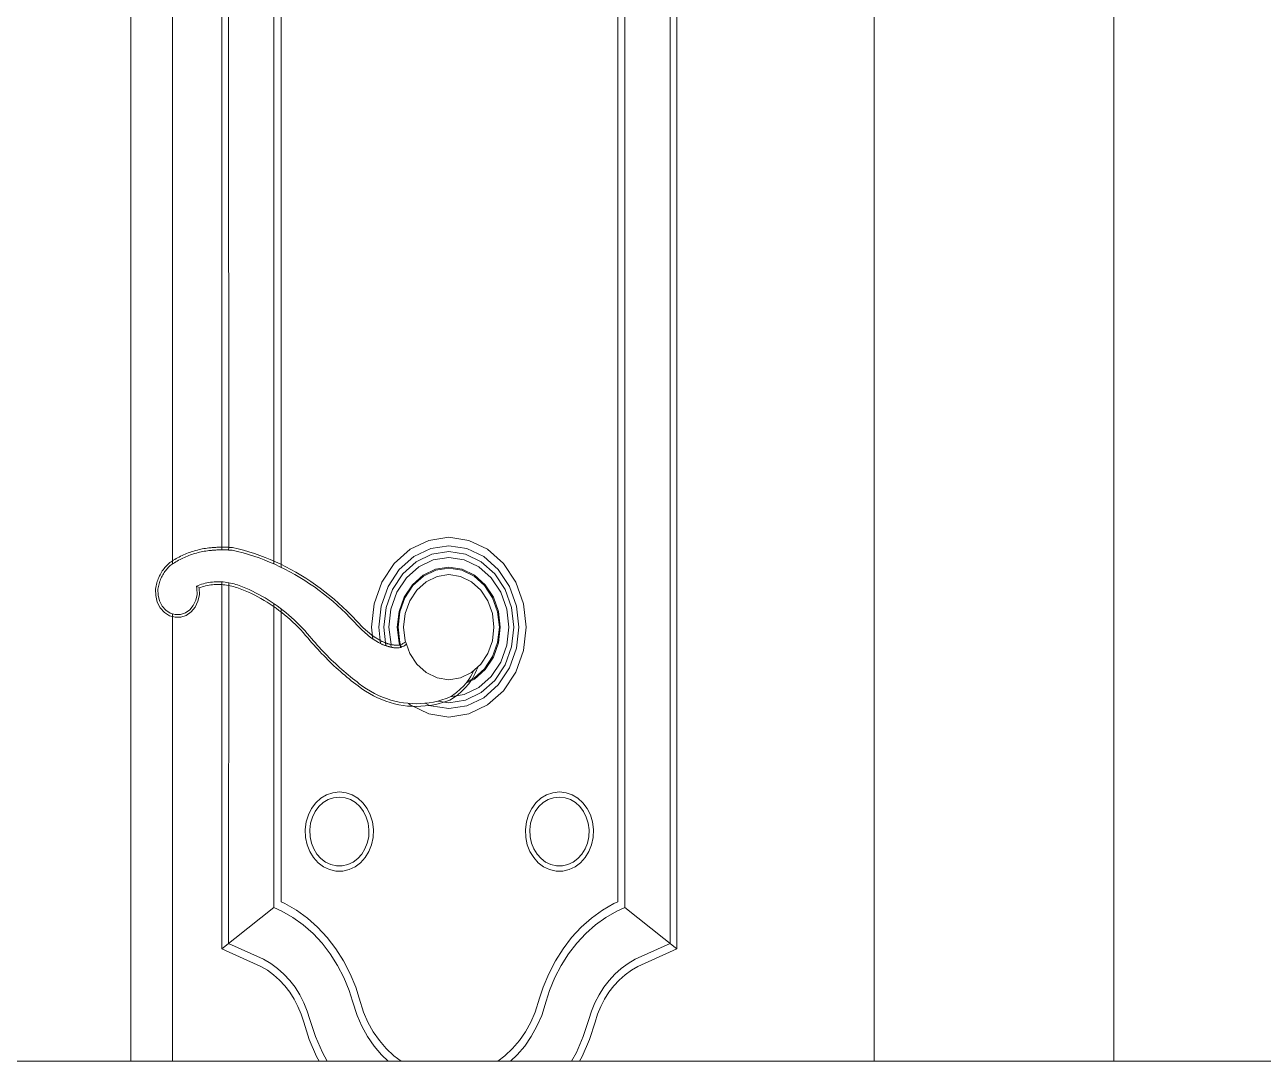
# Model space of a CAD drawing. Header units: inches. Extents: x 135267 to 147066, y -21506 to -19082.
# Drawn here: x 139009.95 to 139016.17, y -20336.29 to -20331.09 of the extents above; entities that cross this region are included whole.
import ezdxf

# ---------------------------------------------------------------- set-up
doc = ezdxf.new("R2010")
doc.units = ezdxf.units.IN
doc.header["$LTSCALE"] = 0.5
doc.header["$MEASUREMENT"] = 0
doc.layers.add('PARAPET', color=50, linetype='Continuous', lineweight=13)
doc.layers.add('window', color=4, linetype='Continuous', lineweight=13)

msp = doc.modelspace()

# ---------------------------------------------------------------- linework, layer by layer
at = {"layer": 'PARAPET'}
for p, q in [((139010.4083, -20336.2947), (139009.7924, -20336.2947)), ((139010.4824, -20336.2947), (139010.4083, -20336.2947)), ((139048.1606, -20336.2947), (139010.4824, -20336.2947))]:
    msp.add_line(p, q, dxfattribs=at)
at = {"layer": 'window'}
for p, q in [((139015.4227, -20336.2947), (139015.4227, -20288.4799)), ((139014.2174, -20336.2947), (139014.2174, -20289.8768)), ((139010.6924, -20333.795), (139010.6924, -20293.9803)), ((139010.4824, -20294.2247), (139010.4824, -20336.2947)), ((139010.9405, -20333.7247), (139010.9405, -20327.5088)), ((139013.2265, -20327.5088), (139013.2265, -20335.7304)), ((139010.9746, -20333.7119), (139010.9741, -20327.5357)), ((139013.1928, -20327.5357), (139013.1928, -20335.7035)), ((139011.202, -20333.7956), (139011.202, -20327.7176)), ((139011.2378, -20327.7462), (139011.2378, -20333.8123)), ((139012.9291, -20335.4931), (139012.9291, -20327.7462)), ((139012.9649, -20327.7176), (139012.9649, -20335.5217)), ((139012.0804, -20333.6614), (139011.98, -20333.6768)), ((139012.1808, -20333.6768), (139012.0804, -20333.6614)), ((139010.7864, -20333.7348), (139010.7787, -20333.7375)), ((139010.7943, -20333.7322), (139010.7864, -20333.7348)), ((139010.8021, -20333.7298), (139010.7943, -20333.7322)), ((139010.81, -20333.7275), (139010.8021, -20333.7298)), ((139010.8179, -20333.7254), (139010.81, -20333.7275)), ((139010.8259, -20333.7235), (139010.8179, -20333.7254)), ((139010.8282, -20333.7367), (139010.8204, -20333.7386)), ((139010.8339, -20333.7217), (139010.8259, -20333.7235)), ((139010.836, -20333.7349), (139010.8282, -20333.7367)), ((139010.8419, -20333.72), (139010.8339, -20333.7217)), ((139010.8438, -20333.7333), (139010.836, -20333.7349)), ((139010.8499, -20333.7185), (139010.8419, -20333.72)), ((139010.8516, -20333.7319), (139010.8438, -20333.7333)), ((139010.8579, -20333.7172), (139010.8499, -20333.7185)), ((139010.8595, -20333.7306), (139010.8516, -20333.7319)), ((139010.866, -20333.716), (139010.8579, -20333.7172)), ((139010.8673, -20333.7294), (139010.8595, -20333.7306)), ((139010.8741, -20333.715), (139010.866, -20333.716)), ((139010.8752, -20333.7284), (139010.8673, -20333.7294)), ((139010.8821, -20333.7142), (139010.8741, -20333.715)), ((139010.8831, -20333.7276), (139010.8752, -20333.7284)), ((139010.8868, -20333.7137), (139010.8821, -20333.7142)), ((139010.8877, -20333.7272), (139010.8831, -20333.7276)), ((139010.8914, -20333.7133), (139010.8868, -20333.7137)), ((139010.8922, -20333.7268), (139010.8877, -20333.7272)), ((139010.896, -20333.713), (139010.8914, -20333.7133)), ((139010.8967, -20333.7264), (139010.8922, -20333.7268)), ((139010.9006, -20333.7126), (139010.896, -20333.713)), ((139010.9013, -20333.7261), (139010.8967, -20333.7264)), ((139010.9052, -20333.7123), (139010.9006, -20333.7126)), ((139010.9058, -20333.7258), (139010.9013, -20333.7261)), ((139010.9099, -20333.7121), (139010.9052, -20333.7123)), ((139010.9104, -20333.7255), (139010.9058, -20333.7258)), ((139010.9145, -20333.7118), (139010.9099, -20333.7121)), ((139010.9149, -20333.7253), (139010.9104, -20333.7255)), ((139010.9191, -20333.7116), (139010.9145, -20333.7118)), ((139010.9195, -20333.7251), (139010.9149, -20333.7253)), ((139010.9237, -20333.7115), (139010.9191, -20333.7116)), ((139010.924, -20333.725), (139010.9195, -20333.7251)), ((139010.9283, -20333.7114), (139010.9237, -20333.7115)), ((139010.9286, -20333.7248), (139010.924, -20333.725)), ((139010.933, -20333.7113), (139010.9283, -20333.7114)), ((139010.9331, -20333.7248), (139010.9286, -20333.7248)), ((139010.9376, -20333.7112), (139010.933, -20333.7113)), ((139010.9377, -20333.7247), (139010.9331, -20333.7248)), ((139010.9422, -20333.7112), (139010.9376, -20333.7112)), ((139010.9422, -20333.7247), (139010.9377, -20333.7247)), ((139010.9468, -20333.7112), (139010.9422, -20333.7112)), ((139010.9468, -20333.7247), (139010.9422, -20333.7247)), ((139010.9515, -20333.7112), (139010.9468, -20333.7112)), ((139010.9513, -20333.7247), (139010.9468, -20333.7247)), ((139010.9559, -20333.7248), (139010.9513, -20333.7247)), ((139010.9561, -20333.7113), (139010.9515, -20333.7112)), ((139010.9605, -20333.7249), (139010.9559, -20333.7248)), ((139010.9607, -20333.7114), (139010.9561, -20333.7113)), ((139010.965, -20333.725), (139010.9605, -20333.7249)), ((139010.9653, -20333.7116), (139010.9607, -20333.7114)), ((139010.9696, -20333.7252), (139010.965, -20333.725)), ((139010.97, -20333.7117), (139010.9653, -20333.7116)), ((139010.9741, -20333.7254), (139010.9696, -20333.7252)), ((139010.9746, -20333.7119), (139010.97, -20333.7117)), ((139010.9741, -20333.7254), (139010.9746, -20333.7119)), ((139010.9787, -20333.7257), (139010.9741, -20333.7254)), ((139010.9792, -20333.7122), (139010.9746, -20333.7119)), ((139010.9832, -20333.7259), (139010.9787, -20333.7257)), ((139010.9838, -20333.7125), (139010.9792, -20333.7122)), ((139010.9877, -20333.7263), (139010.9832, -20333.7259)), ((139010.9885, -20333.7128), (139010.9838, -20333.7125)), ((139010.9923, -20333.7266), (139010.9877, -20333.7263)), ((139010.9938, -20333.7132), (139010.9885, -20333.7128)), ((139011.0195, -20333.733), (139010.9923, -20333.7266)), ((139011.0219, -20333.7198), (139010.9938, -20333.7132)), ((139011.0466, -20333.7401), (139011.0195, -20333.733)), ((139011.0493, -20333.7269), (139011.0219, -20333.7198)), ((139011.0765, -20333.7348), (139011.0493, -20333.7269)), ((139011.1035, -20333.7434), (139011.0765, -20333.7348)), ((139011.8864, -20333.7219), (139011.806, -20333.7937)), ((139011.98, -20333.6768), (139011.8864, -20333.7219)), ((139011.9894, -20333.7177), (139011.9046, -20333.7586)), ((139012.0804, -20333.7037), (139011.9894, -20333.7177)), ((139012.0804, -20333.7332), (139011.9959, -20333.7462)), ((139012.1714, -20333.7177), (139012.0804, -20333.7037)), ((139012.1649, -20333.7462), (139012.0804, -20333.7332)), ((139012.2563, -20333.7586), (139012.1714, -20333.7177)), ((139012.2744, -20333.7219), (139012.1808, -20333.6768)), ((139012.3548, -20333.7937), (139012.2744, -20333.7219)), ((139010.6687, -20333.7979), (139010.6636, -20333.8028)), ((139010.6739, -20333.7932), (139010.6687, -20333.7979)), ((139010.6792, -20333.7888), (139010.6739, -20333.7932)), ((139010.6847, -20333.7846), (139010.6792, -20333.7888)), ((139010.6904, -20333.7807), (139010.6847, -20333.7846)), ((139010.6909, -20333.796), (139010.6858, -20333.7999)), ((139010.6961, -20333.777), (139010.6904, -20333.7807)), ((139010.6961, -20333.7924), (139010.6909, -20333.796)), ((139010.7034, -20333.7727), (139010.6961, -20333.777)), ((139010.7015, -20333.789), (139010.6961, -20333.7924)), ((139010.7086, -20333.7847), (139010.7015, -20333.789)), ((139010.7106, -20333.7685), (139010.7034, -20333.7727)), ((139010.7157, -20333.7807), (139010.7086, -20333.7847)), ((139010.718, -20333.7645), (139010.7106, -20333.7685)), ((139010.7228, -20333.7767), (139010.7157, -20333.7807)), ((139010.7254, -20333.7606), (139010.718, -20333.7645)), ((139010.7301, -20333.7729), (139010.7228, -20333.7767)), ((139010.7329, -20333.7569), (139010.7254, -20333.7606)), ((139010.7374, -20333.7693), (139010.7301, -20333.7729)), ((139010.7404, -20333.7533), (139010.7329, -20333.7569)), ((139010.7447, -20333.7658), (139010.7374, -20333.7693)), ((139010.7479, -20333.7498), (139010.7404, -20333.7533)), ((139010.7521, -20333.7624), (139010.7447, -20333.7658)), ((139010.7556, -20333.7465), (139010.7479, -20333.7498)), ((139010.7595, -20333.7592), (139010.7521, -20333.7624)), ((139010.7632, -20333.7433), (139010.7556, -20333.7465)), ((139010.767, -20333.7561), (139010.7595, -20333.7592)), ((139010.7709, -20333.7403), (139010.7632, -20333.7433)), ((139010.7745, -20333.7532), (139010.767, -20333.7561)), ((139010.7787, -20333.7375), (139010.7709, -20333.7403)), ((139010.7821, -20333.7504), (139010.7745, -20333.7532)), ((139010.7897, -20333.7477), (139010.7821, -20333.7504)), ((139010.7973, -20333.7452), (139010.7897, -20333.7477)), ((139010.805, -20333.7429), (139010.7973, -20333.7452)), ((139010.8127, -20333.7407), (139010.805, -20333.7429)), ((139010.8204, -20333.7386), (139010.8127, -20333.7407)), ((139011.0736, -20333.7479), (139011.0466, -20333.7401)), ((139011.1004, -20333.7563), (139011.0736, -20333.7479)), ((139011.127, -20333.7655), (139011.1004, -20333.7563)), ((139011.1304, -20333.7526), (139011.1035, -20333.7434)), ((139011.1534, -20333.7754), (139011.127, -20333.7655)), ((139011.1571, -20333.7626), (139011.1304, -20333.7526)), ((139011.1797, -20333.786), (139011.1534, -20333.7754)), ((139011.1836, -20333.7733), (139011.1571, -20333.7626)), ((139011.2057, -20333.7973), (139011.1797, -20333.786)), ((139011.2099, -20333.7847), (139011.1836, -20333.7733)), ((139011.2315, -20333.8092), (139011.2057, -20333.7973)), ((139011.2359, -20333.7967), (139011.2099, -20333.7847)), ((139011.2618, -20333.8094), (139011.2359, -20333.7967)), ((139011.806, -20333.7937), (139011.7444, -20333.8873)), ((139011.9046, -20333.7586), (139011.8317, -20333.8236)), ((139011.9172, -20333.7841), (139011.8496, -20333.8445)), ((139011.9959, -20333.7462), (139011.9172, -20333.7841)), ((139012.0024, -20333.7743), (139011.9298, -20333.8094)), ((139012.0804, -20333.7624), (139012.0024, -20333.7743)), ((139012.1584, -20333.7743), (139012.0804, -20333.7624)), ((139012.2311, -20333.8094), (139012.1584, -20333.7743)), ((139012.2436, -20333.7841), (139012.1649, -20333.7462)), ((139012.3112, -20333.8445), (139012.2436, -20333.7841)), ((139012.3291, -20333.8236), (139012.2563, -20333.7586)), ((139012.4165, -20333.8873), (139012.3548, -20333.7937)), ((139010.6266, -20333.8559), (139010.6236, -20333.8627)), ((139010.6299, -20333.8493), (139010.6266, -20333.8559)), ((139010.6334, -20333.8428), (139010.6299, -20333.8493)), ((139010.6372, -20333.8366), (139010.6334, -20333.8428)), ((139010.6398, -20333.8563), (139010.6368, -20333.8625)), ((139010.6411, -20333.8304), (139010.6372, -20333.8366)), ((139010.6431, -20333.8503), (139010.6398, -20333.8563)), ((139010.6452, -20333.8245), (139010.6411, -20333.8304)), ((139010.6466, -20333.8444), (139010.6431, -20333.8503)), ((139010.6496, -20333.8188), (139010.6452, -20333.8245)), ((139010.6502, -20333.8387), (139010.6466, -20333.8444)), ((139010.6541, -20333.8132), (139010.6496, -20333.8188)), ((139010.6541, -20333.8332), (139010.6502, -20333.8387)), ((139010.6588, -20333.8079), (139010.6541, -20333.8132)), ((139010.6581, -20333.8279), (139010.6541, -20333.8332)), ((139010.6623, -20333.8227), (139010.6581, -20333.8279)), ((139010.6636, -20333.8028), (139010.6588, -20333.8079)), ((139010.6667, -20333.8177), (139010.6623, -20333.8227)), ((139010.6712, -20333.813), (139010.6667, -20333.8177)), ((139010.6759, -20333.8084), (139010.6712, -20333.813)), ((139010.6808, -20333.804), (139010.6759, -20333.8084)), ((139010.6858, -20333.7999), (139010.6808, -20333.804)), ((139011.2571, -20333.8218), (139011.2315, -20333.8092)), ((139011.2825, -20333.8351), (139011.2571, -20333.8218)), ((139011.2873, -20333.8228), (139011.2618, -20333.8094)), ((139011.3075, -20333.849), (139011.2825, -20333.8351)), ((139011.3126, -20333.8369), (139011.2873, -20333.8228)), ((139011.3323, -20333.8636), (139011.3075, -20333.849)), ((139011.3377, -20333.8516), (139011.3126, -20333.8369)), ((139011.3624, -20333.867), (139011.3377, -20333.8516)), ((139011.8317, -20333.8236), (139011.7758, -20333.9084)), ((139011.8496, -20333.8445), (139011.7978, -20333.9232)), ((139011.9298, -20333.8094), (139011.8674, -20333.8651)), ((139011.951, -20333.8521), (139011.8973, -20333.9)), ((139011.9533, -20333.8568), (139011.9006, -20333.9038)), ((139012.0134, -20333.822), (139011.951, -20333.8521)), ((139012.0146, -20333.8272), (139011.9533, -20333.8568)), ((139011.9671, -20333.8846), (139012.0217, -20333.8582)), ((139012.0804, -20333.8117), (139012.0134, -20333.822)), ((139012.0804, -20333.8171), (139012.0146, -20333.8272)), ((139012.0217, -20333.8582), (139012.0804, -20333.8492)), ((139012.1474, -20333.822), (139012.0804, -20333.8117)), ((139012.1462, -20333.8272), (139012.0804, -20333.8171)), ((139012.0804, -20333.8492), (139012.1391, -20333.8582)), ((139012.1391, -20333.8582), (139012.1938, -20333.8846)), ((139012.2076, -20333.8568), (139012.1462, -20333.8272)), ((139012.2099, -20333.8521), (139012.1474, -20333.822)), ((139012.2602, -20333.9038), (139012.2076, -20333.8568)), ((139012.2635, -20333.9), (139012.2099, -20333.8521)), ((139012.2935, -20333.8651), (139012.2311, -20333.8094)), ((139012.363, -20333.9232), (139012.3112, -20333.8445)), ((139012.385, -20333.9084), (139012.3291, -20333.8236)), ((139010.6086, -20333.9131), (139010.6073, -20333.9216)), ((139010.6073, -20333.9216), (139010.6079, -20333.9548)), ((139010.61, -20333.9056), (139010.6086, -20333.9131)), ((139010.6117, -20333.8982), (139010.61, -20333.9056)), ((139010.6136, -20333.8909), (139010.6117, -20333.8982)), ((139010.6157, -20333.8837), (139010.6136, -20333.8909)), ((139010.6181, -20333.8766), (139010.6157, -20333.8837)), ((139010.6207, -20333.8696), (139010.6181, -20333.8766)), ((139010.62, -20333.9157), (139010.6189, -20333.9227)), ((139010.6189, -20333.9227), (139010.6194, -20333.9528)), ((139010.6213, -20333.9088), (139010.62, -20333.9157)), ((139010.6236, -20333.8627), (139010.6207, -20333.8696)), ((139010.6229, -20333.9019), (139010.6213, -20333.9088)), ((139010.6246, -20333.8951), (139010.6229, -20333.9019)), ((139010.6266, -20333.8883), (139010.6246, -20333.8951)), ((139010.6288, -20333.8817), (139010.6266, -20333.8883)), ((139010.6313, -20333.8752), (139010.6288, -20333.8817)), ((139010.6339, -20333.8687), (139010.6313, -20333.8752)), ((139010.6368, -20333.8625), (139010.6339, -20333.8687)), ((139010.812, -20333.9063), (139010.8207, -20333.903)), ((139010.815, -20333.9185), (139010.812, -20333.9063)), ((139010.812, -20333.9063), (139010.8226, -20333.9129)), ((139010.8155, -20333.9486), (139010.815, -20333.9185)), ((139010.8207, -20333.903), (139010.8295, -20333.9)), ((139010.8237, -20333.9135), (139010.8246, -20333.9141)), ((139010.8241, -20333.9159), (139010.8262, -20333.9152)), ((139010.8262, -20333.9152), (139010.8326, -20333.913)), ((139010.8266, -20333.9165), (139010.8262, -20333.9152)), ((139010.8271, -20333.9501), (139010.8266, -20333.9165)), ((139010.8295, -20333.9), (139010.8383, -20333.8972)), ((139010.8326, -20333.913), (139010.8411, -20333.9103)), ((139010.8383, -20333.8972), (139010.8472, -20333.8948)), ((139010.8411, -20333.9103), (139010.8497, -20333.908)), ((139010.8472, -20333.8948), (139010.8562, -20333.8926)), ((139010.8497, -20333.908), (139010.8584, -20333.9058)), ((139010.8562, -20333.8926), (139010.8652, -20333.8907)), ((139010.8584, -20333.9058), (139010.8671, -20333.904)), ((139010.8652, -20333.8907), (139010.8742, -20333.8891)), ((139010.8671, -20333.904), (139010.8758, -20333.9024)), ((139010.8742, -20333.8891), (139010.8833, -20333.8877)), ((139010.8758, -20333.9024), (139010.8846, -20333.9011)), ((139010.8833, -20333.8877), (139010.8924, -20333.8866)), ((139010.8846, -20333.9011), (139010.8934, -20333.9001)), ((139010.8924, -20333.8866), (139010.9015, -20333.8858)), ((139010.8934, -20333.9001), (139010.9023, -20333.8993)), ((139010.9015, -20333.8858), (139010.9107, -20333.8853)), ((139010.9023, -20333.8993), (139010.9111, -20333.8988)), ((139010.9107, -20333.8853), (139010.9198, -20333.8851)), ((139010.9111, -20333.8988), (139010.9199, -20333.8986)), ((139010.9198, -20333.8851), (139010.929, -20333.8852)), ((139010.9199, -20333.8986), (139010.9288, -20333.8987)), ((139010.9288, -20333.8987), (139010.9376, -20333.899)), ((139010.929, -20333.8852), (139010.9381, -20333.8855)), ((139010.9376, -20333.899), (139010.9465, -20333.8996)), ((139010.9381, -20333.8855), (139010.9473, -20333.8861)), ((139010.9405, -20335.7304), (139010.9405, -20333.8857)), ((139010.9465, -20333.8996), (139010.9553, -20333.9005)), ((139010.9473, -20333.8861), (139010.9564, -20333.887)), ((139010.9553, -20333.9005), (139010.9641, -20333.9016)), ((139010.9564, -20333.887), (139010.9655, -20333.8882)), ((139010.9641, -20333.9016), (139010.9728, -20333.903)), ((139010.9655, -20333.8882), (139010.9746, -20333.8897)), ((139010.9728, -20333.903), (139010.9816, -20333.9047)), ((139010.9741, -20335.7035), (139010.9746, -20333.8897)), ((139010.9746, -20333.8897), (139010.9836, -20333.8914)), ((139010.9816, -20333.9047), (139010.9902, -20333.9066)), ((139010.9836, -20333.8914), (139010.9926, -20333.8934)), ((139010.9902, -20333.9066), (139010.9989, -20333.9088)), ((139010.9926, -20333.8934), (139011.0015, -20333.8957)), ((139010.9989, -20333.9088), (139011.0075, -20333.9113)), ((139011.0015, -20333.8957), (139011.0104, -20333.8983)), ((139011.0075, -20333.9113), (139011.016, -20333.9141)), ((139011.0104, -20333.8983), (139011.0192, -20333.9011)), ((139011.016, -20333.9141), (139011.0245, -20333.9171)), ((139011.0192, -20333.9011), (139011.028, -20333.9042)), ((139011.0245, -20333.9171), (139011.0409, -20333.9234)), ((139011.028, -20333.9042), (139011.0446, -20333.9106)), ((139011.0409, -20333.9234), (139011.0572, -20333.9301)), ((139011.0446, -20333.9106), (139011.0611, -20333.9174)), ((139011.0611, -20333.9174), (139011.0775, -20333.9246)), ((139011.3568, -20333.8788), (139011.3323, -20333.8636)), ((139011.381, -20333.8947), (139011.3568, -20333.8788)), ((139011.3868, -20333.883), (139011.3624, -20333.867)), ((139011.4049, -20333.9112), (139011.381, -20333.8947)), ((139011.4109, -20333.8996), (139011.3868, -20333.883)), ((139011.4285, -20333.9283), (139011.4049, -20333.9112)), ((139011.4347, -20333.9169), (139011.4109, -20333.8996)), ((139011.4582, -20333.9348), (139011.4347, -20333.9169)), ((139011.7444, -20333.8873), (139011.7056, -20333.9962)), ((139011.7758, -20333.9084), (139011.7407, -20334.0072)), ((139011.7978, -20333.9232), (139011.7652, -20334.0148)), ((139011.8674, -20333.8651), (139011.8195, -20333.9378)), ((139011.8973, -20333.9), (139011.8562, -20333.9624)), ((139011.9006, -20333.9038), (139011.8602, -20333.9651)), ((139011.9201, -20333.9265), (139011.9671, -20333.8846)), ((139012.1938, -20333.8846), (139012.2407, -20333.9265)), ((139012.3006, -20333.9651), (139012.2602, -20333.9038)), ((139012.3046, -20333.9624), (139012.2635, -20333.9)), ((139012.3413, -20333.9378), (139012.2935, -20333.8651)), ((139012.3956, -20334.0148), (139012.363, -20333.9232)), ((139012.4201, -20334.0072), (139012.385, -20333.9084)), ((139012.4552, -20333.9962), (139012.4165, -20333.8873)), ((139010.6079, -20333.9548), (139010.6158, -20333.9871)), ((139010.6194, -20333.9528), (139010.6266, -20333.9816)), ((139010.6266, -20333.9816), (139010.6399, -20334.0074)), ((139010.7968, -20334.004), (139010.8092, -20333.9777)), ((139010.8062, -20334.0121), (139010.8201, -20333.9827)), ((139010.8092, -20333.9777), (139010.8155, -20333.9486)), ((139010.8201, -20333.9827), (139010.8271, -20333.9501)), ((139011.0572, -20333.9301), (139011.0733, -20333.9372)), ((139011.0733, -20333.9372), (139011.0894, -20333.9447)), ((139011.0775, -20333.9246), (139011.0938, -20333.9322)), ((139011.0894, -20333.9447), (139011.1053, -20333.9525)), ((139011.0938, -20333.9322), (139011.1099, -20333.9402)), ((139011.1053, -20333.9525), (139011.121, -20333.9608)), ((139011.1099, -20333.9402), (139011.1259, -20333.9485)), ((139011.121, -20333.9608), (139011.1367, -20333.9694)), ((139011.1259, -20333.9485), (139011.1417, -20333.9572)), ((139011.1367, -20333.9694), (139011.1521, -20333.9783)), ((139011.1417, -20333.9572), (139011.1574, -20333.9663)), ((139011.1521, -20333.9783), (139011.1674, -20333.9877)), ((139011.1574, -20333.9663), (139011.1729, -20333.9758)), ((139011.1729, -20333.9758), (139011.1882, -20333.9856)), ((139011.1882, -20333.9856), (139011.2034, -20333.9959)), ((139011.4517, -20333.946), (139011.4285, -20333.9283)), ((139011.4746, -20333.9643), (139011.4517, -20333.946)), ((139011.4813, -20333.9533), (139011.4582, -20333.9348)), ((139011.4971, -20333.9832), (139011.4746, -20333.9643)), ((139011.504, -20333.9724), (139011.4813, -20333.9533)), ((139011.5193, -20334.0028), (139011.4971, -20333.9832)), ((139011.5264, -20333.9921), (139011.504, -20333.9724)), ((139011.8195, -20333.9378), (139011.7894, -20334.0224)), ((139011.8562, -20333.9624), (139011.8303, -20334.0351)), ((139011.8602, -20333.9651), (139011.8348, -20334.0365)), ((139011.8614, -20334.0448), (139011.8841, -20333.9812)), ((139011.8841, -20333.9812), (139011.9201, -20333.9265)), ((139012.2407, -20333.9265), (139012.2767, -20333.9812)), ((139012.2767, -20333.9812), (139012.2994, -20334.0448)), ((139012.326, -20334.0365), (139012.3006, -20333.9651)), ((139012.3305, -20334.0351), (139012.3046, -20333.9624)), ((139012.3714, -20334.0224), (139012.3413, -20333.9378)), ((139010.6158, -20333.9871), (139010.6307, -20334.0159)), ((139010.6307, -20334.0159), (139010.6515, -20334.0392)), ((139010.6399, -20334.0074), (139010.6585, -20334.0282)), ((139010.6515, -20334.0392), (139010.6768, -20334.0555)), ((139010.6585, -20334.0282), (139010.681, -20334.0428)), ((139010.681, -20334.0428), (139010.7061, -20334.05)), ((139010.6924, -20336.2947), (139010.6924, -20334.0461)), ((139010.7319, -20334.0495), (139010.7567, -20334.0412)), ((139010.7567, -20334.0412), (139010.7788, -20334.0257)), ((139010.7614, -20334.0537), (139010.7861, -20334.0363)), ((139010.7788, -20334.0257), (139010.7968, -20334.004)), ((139010.7861, -20334.0363), (139010.8062, -20334.0121)), ((139011.1674, -20333.9877), (139011.1826, -20333.9974)), ((139011.1826, -20333.9974), (139011.1975, -20334.0075)), ((139011.1975, -20334.0075), (139011.2123, -20334.0179)), ((139011.202, -20335.5217), (139011.202, -20333.9949)), ((139011.2034, -20333.9959), (139011.2184, -20334.0064)), ((139011.2123, -20334.0179), (139011.2269, -20334.0287)), ((139011.2184, -20334.0064), (139011.2332, -20334.0173)), ((139011.2269, -20334.0287), (139011.2413, -20334.0398)), ((139011.2332, -20334.0173), (139011.2478, -20334.0286)), ((139011.2378, -20334.0209), (139011.2378, -20335.4931)), ((139011.2413, -20334.0398), (139011.2555, -20334.0512)), ((139011.2478, -20334.0286), (139011.2622, -20334.0402)), ((139011.2622, -20334.0402), (139011.2764, -20334.0522)), ((139011.541, -20334.0228), (139011.5193, -20334.0028)), ((139011.5483, -20334.0123), (139011.5264, -20333.9921)), ((139011.5624, -20334.0435), (139011.541, -20334.0228)), ((139011.5699, -20334.0332), (139011.5483, -20334.0123)), ((139011.5834, -20334.0647), (139011.5624, -20334.0435)), ((139011.591, -20334.0545), (139011.5699, -20334.0332)), ((139011.7056, -20333.9962), (139011.6924, -20334.1131)), ((139011.7407, -20334.0072), (139011.7287, -20334.1131)), ((139011.7652, -20334.0148), (139011.7541, -20334.1131)), ((139011.7894, -20334.0224), (139011.7791, -20334.1131)), ((139011.8303, -20334.0351), (139011.8215, -20334.1131)), ((139011.8348, -20334.0365), (139011.8261, -20334.1131)), ((139011.8537, -20334.1131), (139011.8614, -20334.0448)), ((139012.2994, -20334.0448), (139012.3071, -20334.1131)), ((139012.3347, -20334.1131), (139012.326, -20334.0365)), ((139012.3393, -20334.1131), (139012.3305, -20334.0351)), ((139012.3817, -20334.1131), (139012.3714, -20334.0224)), ((139012.4068, -20334.1131), (139012.3956, -20334.0148)), ((139012.4321, -20334.1131), (139012.4201, -20334.0072)), ((139012.4684, -20334.1131), (139012.4552, -20333.9962)), ((139010.6768, -20334.0555), (139010.7048, -20334.0636)), ((139010.7048, -20334.0636), (139010.7336, -20334.0629)), ((139010.7061, -20334.05), (139010.7319, -20334.0495)), ((139010.7336, -20334.0629), (139010.7614, -20334.0537)), ((139011.2555, -20334.0512), (139011.2695, -20334.063)), ((139011.2695, -20334.063), (139011.2833, -20334.0751)), ((139011.2764, -20334.0522), (139011.2904, -20334.0645)), ((139011.2833, -20334.0751), (139011.2968, -20334.0876)), ((139011.2904, -20334.0645), (139011.3041, -20334.0771)), ((139011.2968, -20334.0876), (139011.3102, -20334.1004)), ((139011.3041, -20334.0771), (139011.3176, -20334.09)), ((139011.3102, -20334.1004), (139011.3233, -20334.1134)), ((139011.3176, -20334.09), (139011.3309, -20334.1033)), ((139011.3309, -20334.1033), (139011.344, -20334.1169)), ((139011.6435, -20334.1267), (139011.5834, -20334.0647)), ((139011.6508, -20334.1163), (139011.591, -20334.0545)), ((139011.3233, -20334.1134), (139011.3362, -20334.1268)), ((139011.3362, -20334.1268), (139011.3489, -20334.1405)), ((139011.344, -20334.1169), (139011.3568, -20334.1307)), ((139011.3489, -20334.1405), (139011.3613, -20334.1545)), ((139011.3568, -20334.1307), (139011.3694, -20334.1449)), ((139011.3613, -20334.1545), (139011.3735, -20334.1689)), ((139011.3694, -20334.1449), (139011.3818, -20334.1594)), ((139011.3735, -20334.1689), (139011.3829, -20334.1801)), ((139011.3818, -20334.1594), (139011.3912, -20334.1706)), ((139011.3912, -20334.1706), (139011.4007, -20334.1817)), ((139011.6871, -20334.1647), (139011.6435, -20334.1267)), ((139011.6935, -20334.1535), (139011.6508, -20334.1163)), ((139011.7006, -20334.1741), (139011.6871, -20334.1647)), ((139011.6924, -20334.1131), (139011.6992, -20334.1731)), ((139011.7062, -20334.1623), (139011.6935, -20334.1535)), ((139011.7332, -20334.1784), (139011.7062, -20334.1623)), ((139011.7287, -20334.1131), (139011.736, -20334.1799)), ((139011.7541, -20334.1131), (139011.7626, -20334.1921)), ((139011.7791, -20334.1131), (139011.7903, -20334.2002)), ((139011.8215, -20334.1131), (139011.8303, -20334.1911)), ((139011.8261, -20334.1131), (139011.8348, -20334.1897)), ((139011.8614, -20334.1814), (139011.8537, -20334.1131)), ((139012.3071, -20334.1131), (139012.2994, -20334.1814)), ((139012.326, -20334.1897), (139012.3347, -20334.1131)), ((139012.3305, -20334.1911), (139012.3393, -20334.1131)), ((139012.3714, -20334.2039), (139012.3817, -20334.1131)), ((139012.3962, -20334.2116), (139012.4068, -20334.1131)), ((139012.4201, -20334.2191), (139012.4321, -20334.1131)), ((139012.4552, -20334.23), (139012.4684, -20334.1131)), ((139011.3829, -20334.1801), (139011.3925, -20334.1913)), ((139011.3925, -20334.1913), (139011.4022, -20334.2023)), ((139011.4007, -20334.1817), (139011.4103, -20334.1927)), ((139011.4022, -20334.2023), (139011.4119, -20334.2133)), ((139011.4103, -20334.1927), (139011.4199, -20334.2035)), ((139011.4119, -20334.2133), (139011.4218, -20334.2241)), ((139011.4199, -20334.2035), (139011.4297, -20334.2143)), ((139011.4218, -20334.2241), (139011.4317, -20334.2349)), ((139011.4297, -20334.2143), (139011.4396, -20334.2249)), ((139011.4317, -20334.2349), (139011.4417, -20334.2455)), ((139011.4396, -20334.2249), (139011.4495, -20334.2355)), ((139011.728, -20334.1905), (139011.7006, -20334.1741)), ((139011.7311, -20334.1921), (139011.728, -20334.1905)), ((139011.7341, -20334.1938), (139011.7311, -20334.1921)), ((139011.736, -20334.1799), (139011.7332, -20334.1784)), ((139011.7371, -20334.1953), (139011.7341, -20334.1938)), ((139011.7388, -20334.1815), (139011.736, -20334.1799)), ((139011.736, -20334.1799), (139011.7381, -20334.1958)), ((139011.7402, -20334.1969), (139011.7371, -20334.1953)), ((139011.7418, -20334.183), (139011.7388, -20334.1815)), ((139011.7433, -20334.1983), (139011.7402, -20334.1969)), ((139011.7447, -20334.1844), (139011.7418, -20334.183)), ((139011.7464, -20334.1997), (139011.7433, -20334.1983)), ((139011.7476, -20334.1858), (139011.7447, -20334.1844)), ((139011.7496, -20334.2011), (139011.7464, -20334.1997)), ((139011.7506, -20334.1872), (139011.7476, -20334.1858)), ((139011.7527, -20334.2024), (139011.7496, -20334.2011)), ((139011.7536, -20334.1885), (139011.7506, -20334.1872)), ((139011.7559, -20334.2037), (139011.7527, -20334.2024)), ((139011.7566, -20334.1897), (139011.7536, -20334.1885)), ((139011.759, -20334.2049), (139011.7559, -20334.2037)), ((139011.7596, -20334.1909), (139011.7566, -20334.1897)), ((139011.7622, -20334.2061), (139011.759, -20334.2049)), ((139011.7626, -20334.1921), (139011.7596, -20334.1909)), ((139011.7654, -20334.2072), (139011.7622, -20334.2061)), ((139011.7626, -20334.1921), (139011.7654, -20334.2072)), ((139011.7626, -20334.1921), (139011.764, -20334.2067)), ((139011.7656, -20334.1932), (139011.7626, -20334.1921)), ((139011.7686, -20334.2083), (139011.7654, -20334.2072)), ((139011.7687, -20334.1942), (139011.7656, -20334.1932)), ((139011.7719, -20334.2093), (139011.7686, -20334.2083)), ((139011.7717, -20334.1952), (139011.7687, -20334.1942)), ((139011.7748, -20334.1962), (139011.7717, -20334.1952)), ((139011.7751, -20334.2102), (139011.7719, -20334.2093)), ((139011.7779, -20334.1971), (139011.7748, -20334.1962)), ((139011.7784, -20334.2111), (139011.7751, -20334.2102)), ((139011.781, -20334.198), (139011.7779, -20334.1971)), ((139011.7816, -20334.212), (139011.7784, -20334.2111)), ((139011.7841, -20334.1988), (139011.781, -20334.198)), ((139011.7849, -20334.2127), (139011.7816, -20334.212)), ((139011.7872, -20334.1995), (139011.7841, -20334.1988)), ((139011.7882, -20334.2135), (139011.7849, -20334.2127)), ((139011.7903, -20334.2002), (139011.7872, -20334.1995)), ((139011.7915, -20334.2142), (139011.7882, -20334.2135)), ((139011.7903, -20334.2002), (139011.7894, -20334.2039)), ((139011.7894, -20334.2039), (139011.7931, -20334.2145)), ((139011.7934, -20334.2009), (139011.7903, -20334.2002)), ((139011.7948, -20334.2148), (139011.7915, -20334.2142)), ((139011.7966, -20334.2015), (139011.7934, -20334.2009)), ((139011.7981, -20334.2154), (139011.7948, -20334.2148)), ((139011.7997, -20334.202), (139011.7966, -20334.2015)), ((139011.8014, -20334.2159), (139011.7981, -20334.2154)), ((139011.8029, -20334.2025), (139011.7997, -20334.202)), ((139011.8047, -20334.2164), (139011.8014, -20334.2159)), ((139011.8059, -20334.2029), (139011.8029, -20334.2025)), ((139011.8101, -20334.2169), (139011.8047, -20334.2164)), ((139011.8106, -20334.2034), (139011.8059, -20334.2029)), ((139011.8154, -20334.217), (139011.8101, -20334.2169)), ((139011.8157, -20334.2035), (139011.8106, -20334.2034)), ((139011.8205, -20334.2172), (139011.8154, -20334.217)), ((139011.8205, -20334.2037), (139011.8157, -20334.2035)), ((139011.8248, -20334.2035), (139011.8205, -20334.2037)), ((139011.8255, -20334.217), (139011.8205, -20334.2172)), ((139011.829, -20334.203), (139011.8248, -20334.2035)), ((139011.8305, -20334.2164), (139011.8255, -20334.217)), ((139011.8333, -20334.2022), (139011.829, -20334.203)), ((139011.8303, -20334.1911), (139011.8333, -20334.2022)), ((139011.8355, -20334.2155), (139011.8305, -20334.2164)), ((139011.8375, -20334.2011), (139011.8333, -20334.2022)), ((139011.8333, -20334.2022), (139011.8387, -20334.2147)), ((139011.8348, -20334.1897), (139011.8375, -20334.2011)), ((139011.8387, -20334.2147), (139011.8355, -20334.2155)), ((139011.8416, -20334.1997), (139011.8375, -20334.2011)), ((139011.8375, -20334.2011), (139011.8431, -20334.2133)), ((139011.8404, -20334.2142), (139011.8387, -20334.2147)), ((139011.8452, -20334.2126), (139011.8404, -20334.2142)), ((139011.8456, -20334.198), (139011.8416, -20334.1997)), ((139011.8499, -20334.2106), (139011.8452, -20334.2126)), ((139011.8495, -20334.196), (139011.8456, -20334.198)), ((139011.8533, -20334.1937), (139011.8495, -20334.196)), ((139011.8545, -20334.2082), (139011.8499, -20334.2106)), ((139011.857, -20334.1912), (139011.8533, -20334.1937)), ((139011.859, -20334.2055), (139011.8545, -20334.2082)), ((139011.8606, -20334.1883), (139011.857, -20334.1912)), ((139011.8633, -20334.2025), (139011.859, -20334.2055)), ((139011.8631, -20334.186), (139011.8606, -20334.1883)), ((139011.8631, -20334.186), (139011.8614, -20334.1814)), ((139011.8631, -20334.186), (139011.8674, -20334.1992)), ((139011.8674, -20334.1992), (139011.8633, -20334.2025)), ((139011.8841, -20334.2451), (139011.8674, -20334.1992)), ((139012.2994, -20334.1814), (139012.2767, -20334.2451)), ((139012.3006, -20334.2611), (139012.326, -20334.1897)), ((139012.3046, -20334.2638), (139012.3305, -20334.1911)), ((139012.3413, -20334.2885), (139012.3714, -20334.2039)), ((139012.363, -20334.3031), (139012.3962, -20334.2116)), ((139012.385, -20334.3178), (139012.4201, -20334.2191)), ((139012.4165, -20334.339), (139012.4552, -20334.23)), ((139011.4417, -20334.2455), (139011.4518, -20334.256)), ((139011.4495, -20334.2355), (139011.4595, -20334.2459)), ((139011.4518, -20334.256), (139011.462, -20334.2664)), ((139011.4595, -20334.2459), (139011.4696, -20334.2563)), ((139011.462, -20334.2664), (139011.4723, -20334.2767)), ((139011.4696, -20334.2563), (139011.4798, -20334.2665)), ((139011.4723, -20334.2767), (139011.4827, -20334.2869)), ((139011.4798, -20334.2665), (139011.4901, -20334.2766)), ((139011.4827, -20334.2869), (139011.4931, -20334.297)), ((139011.4901, -20334.2766), (139011.5005, -20334.2866)), ((139011.4931, -20334.297), (139011.5036, -20334.3069)), ((139011.5005, -20334.2866), (139011.5109, -20334.2964)), ((139011.5109, -20334.2964), (139011.5214, -20334.3062)), ((139011.9201, -20334.2997), (139011.8841, -20334.2451)), ((139012.2767, -20334.2451), (139012.2407, -20334.2997)), ((139012.2602, -20334.3225), (139012.3006, -20334.2611)), ((139012.2635, -20334.3262), (139012.3046, -20334.2638)), ((139012.2935, -20334.3611), (139012.3413, -20334.2885)), ((139011.5036, -20334.3069), (139011.5142, -20334.3168)), ((139011.5142, -20334.3168), (139011.5249, -20334.3265)), ((139011.5214, -20334.3062), (139011.532, -20334.3158)), ((139011.5249, -20334.3265), (139011.5357, -20334.3361)), ((139011.532, -20334.3158), (139011.5427, -20334.3254)), ((139011.5357, -20334.3361), (139011.5465, -20334.3456)), ((139011.5427, -20334.3254), (139011.5534, -20334.3348)), ((139011.5465, -20334.3456), (139011.5574, -20334.355)), ((139011.5534, -20334.3348), (139011.5643, -20334.3441)), ((139011.5574, -20334.355), (139011.5684, -20334.3642)), ((139011.5643, -20334.3441), (139011.5752, -20334.3532)), ((139011.5752, -20334.3532), (139011.5861, -20334.3623)), ((139011.9671, -20334.3417), (139011.9201, -20334.2997)), ((139012.0217, -20334.368), (139011.9671, -20334.3417)), ((139012.1938, -20334.3417), (139012.1391, -20334.368)), ((139012.1892, -20334.3634), (139012.1964, -20334.3503)), ((139012.2407, -20334.2997), (139012.1938, -20334.3417)), ((139012.1964, -20334.3503), (139012.2033, -20334.3369)), ((139012.1988, -20334.3709), (139012.2063, -20334.3574)), ((139012.2033, -20334.3369), (139012.2064, -20334.3304)), ((139012.2063, -20334.3574), (139012.2134, -20334.3436)), ((139012.2076, -20334.3695), (139012.2602, -20334.3225)), ((139012.2099, -20334.3741), (139012.2635, -20334.3262)), ((139012.2134, -20334.3436), (139012.22, -20334.3296)), ((139012.22, -20334.3296), (139012.2263, -20334.3153)), ((139012.2263, -20334.3153), (139012.2279, -20334.3112)), ((139012.3112, -20334.3818), (139012.363, -20334.3031)), ((139012.3291, -20334.4026), (139012.385, -20334.3178)), ((139012.3548, -20334.4325), (139012.4165, -20334.339)), ((139011.5684, -20334.3642), (139011.5795, -20334.3733)), ((139011.5795, -20334.3733), (139011.5906, -20334.3823)), ((139011.5861, -20334.3623), (139011.5972, -20334.3712)), ((139011.5906, -20334.3823), (139011.6018, -20334.3912)), ((139011.5972, -20334.3712), (139011.6083, -20334.38)), ((139011.6018, -20334.3912), (139011.6131, -20334.4)), ((139011.6083, -20334.38), (139011.6195, -20334.3887)), ((139011.6131, -20334.4), (139011.6245, -20334.4086)), ((139011.6195, -20334.3887), (139011.6307, -20334.3973)), ((139011.6245, -20334.4086), (139011.643, -20334.4224)), ((139011.6307, -20334.3973), (139011.649, -20334.4108)), ((139011.649, -20334.4108), (139011.6678, -20334.4235)), ((139012.0804, -20334.377), (139012.0217, -20334.368)), ((139012.1391, -20334.368), (139012.0804, -20334.377)), ((139012.1378, -20334.4254), (139012.1556, -20334.4077)), ((139012.145, -20334.436), (139012.1635, -20334.4176)), ((139012.1556, -20334.4077), (139012.1722, -20334.3885)), ((139012.1584, -20334.4519), (139012.2311, -20334.4169)), ((139012.1635, -20334.4176), (139012.1807, -20334.3977)), ((139012.1666, -20334.395), (139012.1911, -20334.3837)), ((139012.1722, -20334.3885), (139012.1819, -20334.3754)), ((139012.1745, -20334.3854), (139012.2076, -20334.3695)), ((139012.1807, -20334.3977), (139012.1911, -20334.3837)), ((139012.1819, -20334.3754), (139012.1892, -20334.3634)), ((139012.1911, -20334.3837), (139012.1988, -20334.3709)), ((139012.1911, -20334.3837), (139012.2099, -20334.3741)), ((139012.2311, -20334.4169), (139012.2935, -20334.3611)), ((139012.2436, -20334.4421), (139012.3112, -20334.3818)), ((139012.2563, -20334.4677), (139012.3291, -20334.4026)), ((139011.643, -20334.4224), (139011.6622, -20334.4353)), ((139011.6622, -20334.4353), (139011.6819, -20334.4473)), ((139011.6678, -20334.4235), (139011.687, -20334.4352)), ((139011.6819, -20334.4473), (139011.7019, -20334.4583)), ((139011.687, -20334.4352), (139011.7067, -20334.446)), ((139011.7019, -20334.4583), (139011.7224, -20334.4683)), ((139011.7067, -20334.446), (139011.7267, -20334.4558)), ((139011.7224, -20334.4683), (139011.7432, -20334.4773)), ((139011.7267, -20334.4558), (139011.747, -20334.4646)), ((139011.7432, -20334.4773), (139011.7643, -20334.4853)), ((139011.747, -20334.4646), (139011.7676, -20334.4724)), ((139011.7676, -20334.4724), (139011.7885, -20334.4792)), ((139011.7885, -20334.4792), (139011.8096, -20334.4849)), ((139012.0249, -20334.4847), (139012.0461, -20334.4789)), ((139012.0461, -20334.4789), (139012.0669, -20334.472)), ((139012.0669, -20334.472), (139012.0808, -20334.4668)), ((139012.0703, -20334.4849), (139012.0853, -20334.4792)), ((139012.0804, -20334.493), (139012.1649, -20334.4801)), ((139012.0808, -20334.4668), (139012.099, -20334.4558)), ((139012.0853, -20334.4792), (139012.1047, -20334.4675)), ((139012.0873, -20334.4628), (139012.1584, -20334.4519)), ((139012.099, -20334.4558), (139012.1189, -20334.4414)), ((139012.1047, -20334.4675), (139012.1254, -20334.4526)), ((139012.1189, -20334.4414), (139012.1378, -20334.4254)), ((139012.1254, -20334.4526), (139012.145, -20334.436)), ((139012.1649, -20334.4801), (139012.2436, -20334.4421)), ((139012.1714, -20334.5086), (139012.2563, -20334.4677)), ((139012.2744, -20334.5043), (139012.3548, -20334.4325)), ((139011.7643, -20334.4853), (139011.7856, -20334.4922)), ((139011.7856, -20334.4922), (139011.8072, -20334.4981)), ((139011.8072, -20334.4981), (139011.829, -20334.5029)), ((139011.8096, -20334.4849), (139011.8309, -20334.4896)), ((139011.829, -20334.5029), (139011.8509, -20334.5067)), ((139011.8309, -20334.4896), (139011.8524, -20334.4933)), ((139011.8509, -20334.5067), (139011.873, -20334.5094)), ((139011.8524, -20334.4933), (139011.874, -20334.4959)), ((139011.873, -20334.5094), (139011.8951, -20334.511)), ((139011.874, -20334.4959), (139011.8956, -20334.4975)), ((139011.8773, -20334.4962), (139011.8864, -20334.5043)), ((139011.8864, -20334.5043), (139011.98, -20334.5494)), ((139011.8951, -20334.511), (139011.9173, -20334.5115)), ((139011.8956, -20334.4975), (139011.9173, -20334.498)), ((139011.9173, -20334.498), (139011.939, -20334.4975)), ((139011.9173, -20334.5115), (139011.9395, -20334.5109)), ((139011.939, -20334.4975), (139011.9606, -20334.4958)), ((139011.9395, -20334.5109), (139011.9616, -20334.5093)), ((139011.9606, -20334.4958), (139011.9822, -20334.4932)), ((139011.9616, -20334.5093), (139011.9837, -20334.5066)), ((139011.9625, -20334.4956), (139011.9837, -20334.5066)), ((139011.9822, -20334.4932), (139012.0036, -20334.4894)), ((139011.9837, -20334.5066), (139012.0056, -20334.5028)), ((139011.9848, -20334.5064), (139011.9894, -20334.5086)), ((139011.9894, -20334.5086), (139012.0804, -20334.5225)), ((139012.0036, -20334.4894), (139012.0249, -20334.4847)), ((139012.0056, -20334.5028), (139012.0274, -20334.4979)), ((139012.0249, -20334.4847), (139012.0804, -20334.493)), ((139012.0274, -20334.4979), (139012.049, -20334.4919)), ((139012.049, -20334.4919), (139012.0703, -20334.4849)), ((139012.0804, -20334.5225), (139012.1714, -20334.5086)), ((139012.1808, -20334.5494), (139012.2744, -20334.5043)), ((139011.98, -20334.5494), (139012.0804, -20334.5648)), ((139012.0804, -20334.5648), (139012.1808, -20334.5494)), ((139011.4373, -20334.9733), (139011.4123, -20334.9963)), ((139011.4658, -20334.9559), (139011.4373, -20334.9733)), ((139011.4742, -20334.9799), (139011.4495, -20334.995)), ((139011.4971, -20334.945), (139011.4658, -20334.9559)), ((139011.5015, -20334.9703), (139011.4742, -20334.9799)), ((139011.5306, -20334.9412), (139011.4971, -20334.945)), ((139011.5306, -20334.967), (139011.5015, -20334.9703)), ((139011.5641, -20334.945), (139011.5306, -20334.9412)), ((139011.5598, -20334.9703), (139011.5306, -20334.967)), ((139011.587, -20334.9799), (139011.5598, -20334.9703)), ((139011.5954, -20334.9559), (139011.5641, -20334.945)), ((139011.6117, -20334.995), (139011.587, -20334.9799)), ((139011.6239, -20334.9733), (139011.5954, -20334.9559)), ((139011.6489, -20334.9963), (139011.6239, -20334.9733)), ((139012.5431, -20334.9733), (139012.5181, -20334.9963)), ((139012.5715, -20334.9559), (139012.5431, -20334.9733)), ((139012.5799, -20334.9799), (139012.5552, -20334.995)), ((139012.6028, -20334.945), (139012.5715, -20334.9559)), ((139012.6072, -20334.9703), (139012.5799, -20334.9799)), ((139012.6363, -20334.9412), (139012.6028, -20334.945)), ((139012.6363, -20334.967), (139012.6072, -20334.9703)), ((139012.6698, -20334.945), (139012.6363, -20334.9412)), ((139012.6655, -20334.9703), (139012.6363, -20334.967)), ((139012.6927, -20334.9799), (139012.6655, -20334.9703)), ((139012.7011, -20334.9559), (139012.6698, -20334.945)), ((139012.7175, -20334.995), (139012.6927, -20334.9799)), ((139012.7296, -20334.9733), (139012.7011, -20334.9559)), ((139012.7546, -20334.9963), (139012.7296, -20334.9733)), ((139011.3914, -20335.0243), (139011.3753, -20335.0565)), ((139011.3914, -20335.0243), (139011.4123, -20334.9963)), ((139011.4095, -20335.0393), (139011.3955, -20335.0674)), ((139011.4277, -20335.015), (139011.4095, -20335.0393)), ((139011.4495, -20334.995), (139011.4277, -20335.015)), ((139011.6335, -20335.015), (139011.6117, -20334.995)), ((139011.6517, -20335.0393), (139011.6335, -20335.015)), ((139011.6698, -20335.0243), (139011.6489, -20334.9963)), ((139011.6658, -20335.0674), (139011.6517, -20335.0393)), ((139011.686, -20335.0565), (139011.6698, -20335.0243)), ((139012.4972, -20335.0243), (139012.481, -20335.0565)), ((139012.5181, -20334.9963), (139012.4972, -20335.0243)), ((139012.5152, -20335.0393), (139012.5012, -20335.0674)), ((139012.5334, -20335.015), (139012.5152, -20335.0393)), ((139012.5552, -20334.995), (139012.5334, -20335.015)), ((139012.7392, -20335.015), (139012.7175, -20334.995)), ((139012.7574, -20335.0393), (139012.7392, -20335.015)), ((139012.7755, -20335.0243), (139012.7546, -20334.9963)), ((139012.7715, -20335.0674), (139012.7574, -20335.0393)), ((139012.7917, -20335.0565), (139012.7755, -20335.0243)), ((139011.3644, -20335.0922), (139011.3596, -20335.1306)), ((139011.3753, -20335.0565), (139011.3644, -20335.0922)), ((139011.386, -20335.0984), (139011.3818, -20335.1318)), ((139011.3955, -20335.0674), (139011.386, -20335.0984)), ((139011.6752, -20335.0984), (139011.6658, -20335.0674)), ((139011.6794, -20335.1318), (139011.6752, -20335.0984)), ((139011.6968, -20335.0922), (139011.686, -20335.0565)), ((139011.7017, -20335.1306), (139011.6968, -20335.0922)), ((139012.4701, -20335.0922), (139012.4653, -20335.1306)), ((139012.481, -20335.0565), (139012.4701, -20335.0922)), ((139012.4917, -20335.0984), (139012.4875, -20335.1318)), ((139012.5012, -20335.0674), (139012.4917, -20335.0984)), ((139012.7809, -20335.0984), (139012.7715, -20335.0674)), ((139012.7852, -20335.1318), (139012.7809, -20335.0984)), ((139012.8025, -20335.0922), (139012.7917, -20335.0565)), ((139012.8074, -20335.1306), (139012.8025, -20335.0922)), ((139011.3596, -20335.1306), (139011.3612, -20335.17)), ((139011.3818, -20335.1318), (139011.3832, -20335.1661)), ((139011.3832, -20335.1661), (139011.3901, -20335.1984)), ((139011.6711, -20335.1984), (139011.678, -20335.1661)), ((139011.678, -20335.1661), (139011.6794, -20335.1318)), ((139011.7, -20335.17), (139011.7017, -20335.1306)), ((139012.4653, -20335.1306), (139012.4669, -20335.17)), ((139012.4875, -20335.1318), (139012.4889, -20335.1661)), ((139012.4889, -20335.1661), (139012.4958, -20335.1984)), ((139012.7768, -20335.1984), (139012.7837, -20335.1661)), ((139012.7837, -20335.1661), (139012.7852, -20335.1318)), ((139012.8057, -20335.17), (139012.8074, -20335.1306)), ((139011.3612, -20335.17), (139011.3691, -20335.2072)), ((139011.3691, -20335.2072), (139011.3827, -20335.2412)), ((139011.3901, -20335.1984), (139011.4019, -20335.228)), ((139011.4019, -20335.228), (139011.4182, -20335.2543)), ((139011.6431, -20335.2543), (139011.6593, -20335.228)), ((139011.6593, -20335.228), (139011.6711, -20335.1984)), ((139011.6785, -20335.2412), (139011.6921, -20335.2072)), ((139011.6921, -20335.2072), (139011.7, -20335.17)), ((139012.4669, -20335.17), (139012.4748, -20335.2072)), ((139012.4748, -20335.2072), (139012.4884, -20335.2412)), ((139012.4958, -20335.1984), (139012.5077, -20335.228)), ((139012.5077, -20335.228), (139012.5239, -20335.2543)), ((139012.7488, -20335.2543), (139012.765, -20335.228)), ((139012.765, -20335.228), (139012.7768, -20335.1984)), ((139012.7842, -20335.2412), (139012.7978, -20335.2072)), ((139012.7978, -20335.2072), (139012.8057, -20335.17)), ((139011.3827, -20335.2412), (139011.4013, -20335.2714)), ((139011.4013, -20335.2714), (139011.4244, -20335.2969)), ((139011.4182, -20335.2543), (139011.4382, -20335.2766)), ((139011.4382, -20335.2766), (139011.4615, -20335.2942)), ((139011.5997, -20335.2942), (139011.623, -20335.2766)), ((139011.623, -20335.2766), (139011.6431, -20335.2543)), ((139011.6368, -20335.2969), (139011.6599, -20335.2714)), ((139011.6599, -20335.2714), (139011.6785, -20335.2412)), ((139012.4884, -20335.2412), (139012.5071, -20335.2714)), ((139012.5071, -20335.2714), (139012.5301, -20335.2969)), ((139012.5239, -20335.2543), (139012.5439, -20335.2766)), ((139012.5439, -20335.2766), (139012.5672, -20335.2942)), ((139012.7054, -20335.2942), (139012.7287, -20335.2766)), ((139012.7287, -20335.2766), (139012.7488, -20335.2543)), ((139012.7426, -20335.2969), (139012.7656, -20335.2714)), ((139012.7656, -20335.2714), (139012.7842, -20335.2412)), ((139011.4244, -20335.2969), (139011.4512, -20335.3172)), ((139011.4512, -20335.3172), (139011.4811, -20335.3315)), ((139011.4615, -20335.2942), (139011.4876, -20335.3066)), ((139011.4811, -20335.3315), (139011.5136, -20335.3389)), ((139011.4876, -20335.3066), (139011.5158, -20335.3131)), ((139011.5136, -20335.3389), (139011.5476, -20335.3389)), ((139011.5158, -20335.3131), (139011.5454, -20335.3131)), ((139011.5454, -20335.3131), (139011.5736, -20335.3066)), ((139011.5476, -20335.3389), (139011.5801, -20335.3315)), ((139011.5736, -20335.3066), (139011.5997, -20335.2942)), ((139011.5801, -20335.3315), (139011.61, -20335.3172)), ((139011.61, -20335.3172), (139011.6368, -20335.2969)), ((139012.5301, -20335.2969), (139012.5569, -20335.3172)), ((139012.5569, -20335.3172), (139012.5868, -20335.3315)), ((139012.5672, -20335.2942), (139012.5933, -20335.3066)), ((139012.5868, -20335.3315), (139012.6193, -20335.3389)), ((139012.5933, -20335.3066), (139012.6215, -20335.3131)), ((139012.6193, -20335.3389), (139012.6533, -20335.3389)), ((139012.6215, -20335.3131), (139012.6511, -20335.3131)), ((139012.6511, -20335.3131), (139012.6794, -20335.3066)), ((139012.6533, -20335.3389), (139012.6858, -20335.3315)), ((139012.6794, -20335.3066), (139012.7054, -20335.2942)), ((139012.6858, -20335.3315), (139012.7157, -20335.3172)), ((139012.7157, -20335.3172), (139012.7426, -20335.2969)), ((139010.9405, -20335.7304), (139011.202, -20335.5217)), ((139011.2419, -20335.5397), (139011.202, -20335.5217)), ((139011.2378, -20335.4931), (139011.2564, -20335.5015)), ((139011.2971, -20335.5717), (139011.2419, -20335.5397)), ((139011.2564, -20335.5015), (139011.3146, -20335.5353)), ((139011.3146, -20335.5353), (139011.3698, -20335.5753)), ((139012.7972, -20335.5753), (139012.8523, -20335.5353)), ((139012.8523, -20335.5353), (139012.9105, -20335.5015)), ((139012.925, -20335.5397), (139012.8699, -20335.5717)), ((139012.9105, -20335.5015), (139012.9291, -20335.4931)), ((139012.9649, -20335.5217), (139012.925, -20335.5397)), ((139013.2265, -20335.7304), (139012.9649, -20335.5217)), ((139011.3494, -20335.6097), (139011.2971, -20335.5717)), ((139011.3698, -20335.5753), (139011.4214, -20335.6213)), ((139012.7455, -20335.6213), (139012.7972, -20335.5753)), ((139012.8699, -20335.5717), (139012.8176, -20335.6097)), ((139011.3984, -20335.6532), (139011.3494, -20335.6097)), ((139011.4436, -20335.702), (139011.3984, -20335.6532)), ((139011.4214, -20335.6213), (139011.4692, -20335.6727)), ((139012.6977, -20335.6727), (139012.7455, -20335.6213)), ((139012.7686, -20335.6532), (139012.7233, -20335.702)), ((139012.8176, -20335.6097), (139012.7686, -20335.6532)), ((139011.1497, -20335.7825), (139010.9741, -20335.7035)), ((139011.4847, -20335.7554), (139011.4436, -20335.702)), ((139011.4692, -20335.6727), (139011.5125, -20335.7291)), ((139012.6544, -20335.7291), (139012.6977, -20335.6727)), ((139012.7233, -20335.702), (139012.6822, -20335.7554)), ((139013.1928, -20335.7035), (139013.0172, -20335.7825)), ((139011.1361, -20335.8184), (139010.9405, -20335.7304)), ((139011.1856, -20335.8034), (139011.1497, -20335.7825)), ((139011.5213, -20335.8132), (139011.4847, -20335.7554)), ((139011.5125, -20335.7291), (139011.5512, -20335.79)), ((139011.5512, -20335.79), (139011.5847, -20335.8549)), ((139012.5823, -20335.8549), (139012.6158, -20335.79)), ((139012.6158, -20335.79), (139012.6544, -20335.7291)), ((139012.6822, -20335.7554), (139012.6456, -20335.8132)), ((139013.0172, -20335.7825), (139012.9813, -20335.8034)), ((139013.2265, -20335.7304), (139013.0308, -20335.8184)), ((139011.1692, -20335.8377), (139011.1361, -20335.8184)), ((139011.2005, -20335.8604), (139011.1692, -20335.8377)), ((139011.2197, -20335.8281), (139011.1856, -20335.8034)), ((139011.2516, -20335.8564), (139011.2197, -20335.8281)), ((139011.5531, -20335.8747), (139011.5213, -20335.8132)), ((139012.6456, -20335.8132), (139012.6138, -20335.8747)), ((139012.9472, -20335.8281), (139012.9153, -20335.8564)), ((139012.9813, -20335.8034), (139012.9472, -20335.8281)), ((139012.9978, -20335.8377), (139012.9664, -20335.8604)), ((139013.0308, -20335.8184), (139012.9978, -20335.8377)), ((139011.2299, -20335.8865), (139011.2005, -20335.8604)), ((139011.257, -20335.9157), (139011.2299, -20335.8865)), ((139011.281, -20335.8882), (139011.2516, -20335.8564)), ((139011.3078, -20335.923), (139011.281, -20335.8882)), ((139011.5797, -20335.9394), (139011.5531, -20335.8747)), ((139011.5847, -20335.8549), (139011.6128, -20335.9231)), ((139012.5542, -20335.9231), (139012.5823, -20335.8549)), ((139012.6138, -20335.8747), (139012.5872, -20335.9394)), ((139012.8859, -20335.8882), (139012.8591, -20335.923)), ((139012.9153, -20335.8564), (139012.8859, -20335.8882)), ((139012.9371, -20335.8865), (139012.9099, -20335.9157)), ((139012.9664, -20335.8604), (139012.9371, -20335.8865)), ((139011.2816, -20335.9477), (139011.257, -20335.9157)), ((139011.3035, -20335.9823), (139011.2816, -20335.9477)), ((139011.3316, -20335.9605), (139011.3078, -20335.923)), ((139011.3523, -20336.0006), (139011.3316, -20335.9605)), ((139011.5964, -20335.9924), (139011.5797, -20335.9394)), ((139011.6128, -20335.9231), (139011.63, -20335.9778)), ((139012.5369, -20335.9778), (139012.5542, -20335.9231)), ((139012.5872, -20335.9394), (139012.5705, -20335.9924)), ((139012.8353, -20335.9605), (139012.8147, -20336.0006)), ((139012.8591, -20335.923), (139012.8353, -20335.9605)), ((139012.8853, -20335.9477), (139012.8634, -20335.9823)), ((139012.9099, -20335.9157), (139012.8853, -20335.9477)), ((139011.3226, -20336.0192), (139011.3035, -20335.9823)), ((139011.3385, -20336.058), (139011.3226, -20336.0192)), ((139011.3696, -20336.0427), (139011.3523, -20336.0006)), ((139011.6196, -20336.0643), (139011.5964, -20335.9924)), ((139011.63, -20335.9778), (139011.6525, -20336.0476)), ((139012.5144, -20336.0476), (139012.5369, -20335.9778)), ((139012.5705, -20335.9924), (139012.5473, -20336.0643)), ((139012.8147, -20336.0006), (139012.7973, -20336.0427)), ((139012.8443, -20336.0192), (139012.8284, -20336.058)), ((139012.8634, -20335.9823), (139012.8443, -20336.0192)), ((139011.3513, -20336.0983), (139011.3385, -20336.058)), ((139011.3796, -20336.1863), (139011.3513, -20336.0983)), ((139011.3829, -20336.0847), (139011.3696, -20336.0427)), ((139011.4105, -20336.1706), (139011.3829, -20336.0847)), ((139011.6433, -20336.1193), (139011.6196, -20336.0643)), ((139011.6525, -20336.0476), (139011.6745, -20336.0986)), ((139011.6745, -20336.0986), (139011.701, -20336.1466)), ((139012.4659, -20336.1466), (139012.4925, -20336.0986)), ((139012.4925, -20336.0986), (139012.5144, -20336.0476)), ((139012.5473, -20336.0643), (139012.5236, -20336.1193)), ((139012.7841, -20336.0847), (139012.7564, -20336.1706)), ((139012.7973, -20336.0427), (139012.7841, -20336.0847)), ((139012.8156, -20336.0983), (139012.7873, -20336.1863)), ((139012.8284, -20336.058), (139012.8156, -20336.0983)), ((139011.6719, -20336.171), (139011.6433, -20336.1193)), ((139011.701, -20336.1466), (139011.7317, -20336.1911)), ((139012.4352, -20336.1911), (139012.4659, -20336.1466)), ((139012.5236, -20336.1193), (139012.4951, -20336.171)), ((139011.4158, -20336.2702), (139011.3796, -20336.1863)), ((139011.4451, -20336.2508), (139011.4105, -20336.1706)), ((139011.705, -20336.219), (139011.6719, -20336.171)), ((139011.7423, -20336.2625), (139011.705, -20336.219)), ((139011.7317, -20336.1911), (139011.7663, -20336.2315)), ((139012.4006, -20336.2315), (139012.4352, -20336.1911)), ((139012.4619, -20336.219), (139012.4246, -20336.2625)), ((139012.4951, -20336.171), (139012.4619, -20336.219)), ((139012.7564, -20336.1706), (139012.7218, -20336.2508)), ((139012.7873, -20336.1863), (139012.7512, -20336.2702)), ((139011.4293, -20336.2947), (139011.4158, -20336.2702)), ((139011.4693, -20336.2947), (139011.4451, -20336.2508)), ((139011.7765, -20336.2947), (139011.7423, -20336.2625)), ((139011.7663, -20336.2315), (139011.8044, -20336.2674)), ((139011.8044, -20336.2674), (139011.8407, -20336.2947)), ((139012.3262, -20336.2947), (139012.3625, -20336.2674)), ((139012.3625, -20336.2674), (139012.4006, -20336.2315)), ((139012.4246, -20336.2625), (139012.3904, -20336.2947)), ((139012.7218, -20336.2508), (139012.6976, -20336.2947)), ((139012.7512, -20336.2702), (139012.7376, -20336.2947))]:
    msp.add_line(p, q, dxfattribs=at)

doc.saveas('drawing.dxf')
